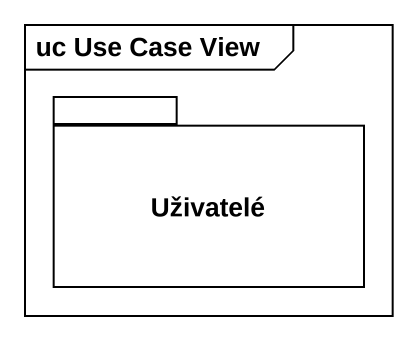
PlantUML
@startuml
mainframe uc Use Case View
package Uživatelé {
}
@enduml
